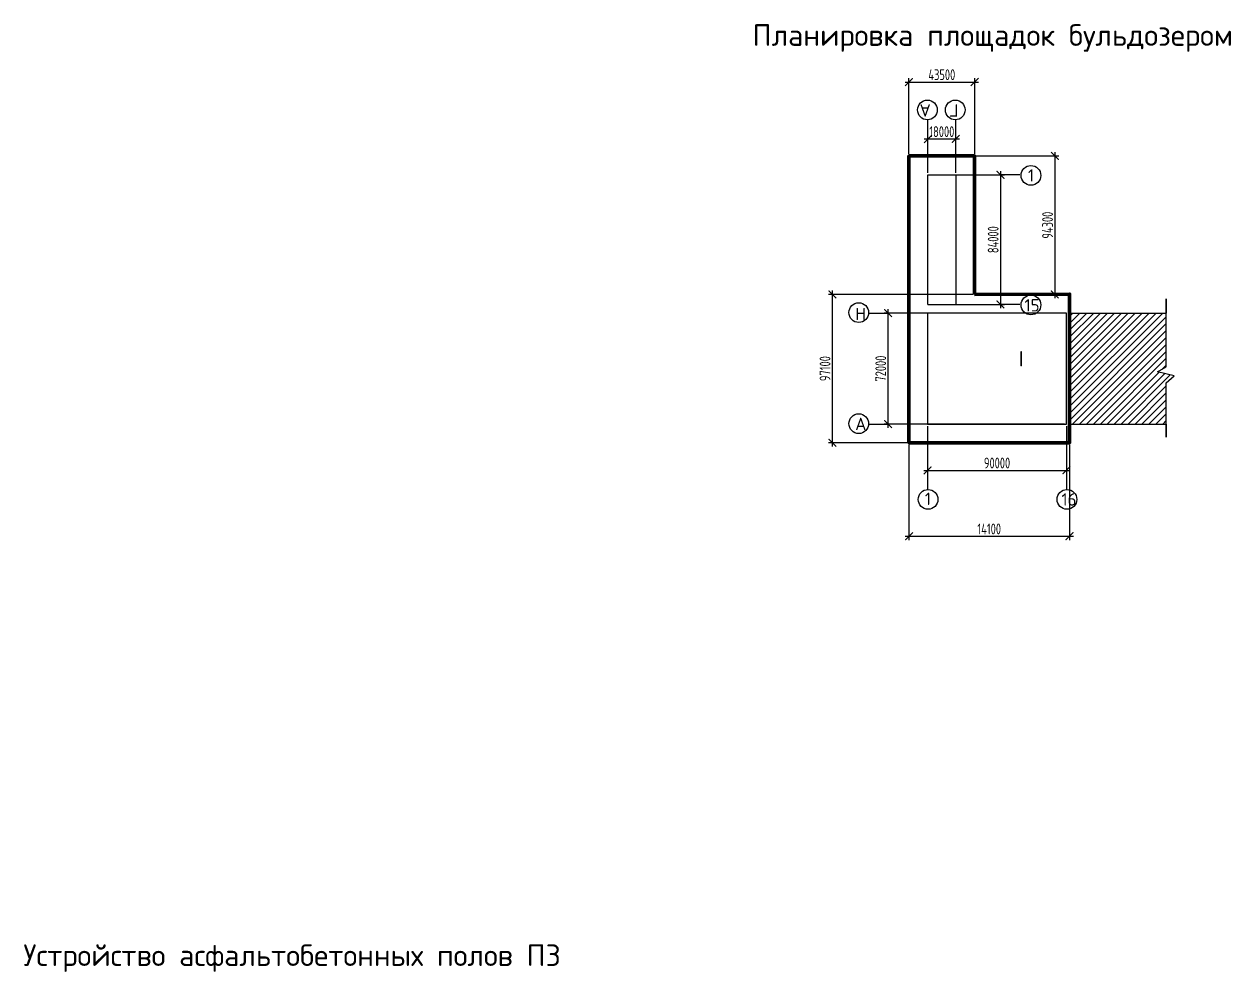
# Paper-space layout 'кал.план' of a CAD drawing. Header units: millimetres. Extents: x 0 to 2359, y 0 to 678.
# Drawn here: x 1417.1 to 1808.2, y 370.7 to 677.9 of the extents above; entities that cross this region are included whole.
import ezdxf

# ---------------------------------------------------------------- set-up
doc = ezdxf.new("R2010")
doc.units = ezdxf.units.MM
doc.header["$LTSCALE"] = 0.5
doc.layers.add('размеры', color=7, linetype='Continuous')
doc.layers.add('тонкие', color=7, linetype='Continuous')
doc.layers.add('ТОЛСТЫЕ', color=1, linetype='Continuous', lineweight=50)
doc.layers.add('ТОНКИЕе', color=7, linetype='Continuous', lineweight=25)
doc.styles.add('Наклонный', font='isocpeur.ttf', dxfattribs={"width": 0.7, "height": 3.5})
doc.styles.add('Наклонный 5', font='isocpeur.ttf', dxfattribs={"height": 7})
doc.dimstyles.new('СТРОИТЕЛЬНЫЙ', dxfattribs={"dimtxt": 3.5, "dimasz": 2.5, "dimexe": 1.25, "dimexo": 0.625, "dimtad": 1, "dimdec": 0, "dimlfac": 500, "dimdsep": 46, "dimtxsty": 'Наклонный', "dimblk1": 'ARCHTICK', "dimblk2": 'ARCHTICK', "dimsah": 1, "dimcen": 0, "dimdle": 1.25, "dimadec": 0, "dimazin": 0, "dimtfac": 0.75, "dimtdec": 0, "dimtmove": 0, "dimatfit": 3, "dimldrblk": 'ARCHTICK', "dimfxl": 1, "dimtolj": 1, "dimtzin": 0, "dimarcsym": 0})

# ---------------------------------------------------------------- blocks, each defined once
blk = doc.blocks.new('_ArchTick')
at = {"color": 0, "linetype": 'ByBlock', "const_width": 0.15}
blk.add_lwpolyline([(-0.5, -0.5), (0.5, 0.5)], dxfattribs=at)
blk = doc.blocks.new('*D819')
at = {"layer": 'Defpoints', "color": 0, "transparency": 16777216}
for p in [(1709.94, 548.26), (1754.94, 548.26), (1754.94, 533.28)]:
    blk.add_point(p, dxfattribs=at)
at = {"layer": 'размеры', "color": 0, "lineweight": -2, "transparency": 16777216}
for p, q in [((1709.94, 547.63), (1709.94, 532.03)), ((1754.94, 547.63), (1754.94, 532.03)), ((1708.69, 533.28), (1756.19, 533.28))]:
    blk.add_line(p, q, dxfattribs=at)
at = {"layer": 'размеры', "color": 0, "lineweight": -2, "transparency": 16777216, "xscale": 2.5, "yscale": 2.5, "zscale": 2.5, "rotation": 180}
blk.add_blockref('_ArchTick', (1709.94, 533.28), dxfattribs=at)
at = {"layer": 'размеры', "color": 0, "lineweight": -2, "transparency": 16777216, "xscale": 2.5, "yscale": 2.5, "zscale": 2.5}
blk.add_blockref('_ArchTick', (1754.94, 533.28), dxfattribs=at)
at = {"layer": 'размеры', "color": 0, "transparency": 16777216, "insert": (1732.44, 535.66), "char_height": 3.5, "attachment_point": 5, "style": 'Наклонный'}
blk.add_mtext('\\A1;90000', dxfattribs=at)
blk = doc.blocks.new('*D820')
at = {"layer": 'Defpoints', "color": 0, "transparency": 16777216}
for p in [(1697.12, 584.26), (1754.94, 584.26), (1754.94, 548.26)]:
    blk.add_point(p, dxfattribs=at)
at = {"layer": 'размеры', "color": 0, "lineweight": -2, "transparency": 16777216}
for p, q in [((1754.31, 584.26), (1695.87, 584.26)), ((1697.12, 547.01), (1697.12, 585.51)), ((1754.31, 548.26), (1695.87, 548.26))]:
    blk.add_line(p, q, dxfattribs=at)
at = {"layer": 'размеры', "color": 0, "lineweight": -2, "transparency": 16777216, "xscale": 2.5, "yscale": 2.5, "zscale": 2.5}
for p, rotation in [((1697.12, 584.26), 90), ((1697.12, 548.26), 270)]:
    blk.add_blockref('_ArchTick', p, dxfattribs=dict(at, rotation=rotation))
at = {"layer": 'размеры', "color": 0, "transparency": 16777216, "insert": (1694.75, 566.26), "char_height": 3.5, "attachment_point": 5, "rotation": 90, "style": 'Наклонный'}
blk.add_mtext('\\A1;72000', dxfattribs=at)
blk = doc.blocks.new('*D792')
at = {"layer": 'Defpoints', "color": 0, "transparency": 16777216}
for p in [(1703.89, 542.21), (1755.94, 542.21), (1755.94, 511.92)]:
    blk.add_point(p, dxfattribs=at)
at = {"layer": 'размеры', "color": 0, "lineweight": -2, "transparency": 16777216}
for p, q in [((1703.89, 541.58), (1703.89, 510.67)), ((1755.94, 541.58), (1755.94, 510.67)), ((1702.64, 511.92), (1757.19, 511.92))]:
    blk.add_line(p, q, dxfattribs=at)
at = {"layer": 'размеры', "color": 0, "lineweight": -2, "transparency": 16777216, "xscale": 2.5, "yscale": 2.5, "zscale": 2.5, "rotation": 180}
blk.add_blockref('_ArchTick', (1703.89, 511.92), dxfattribs=at)
at = {"layer": 'размеры', "color": 0, "lineweight": -2, "transparency": 16777216, "xscale": 2.5, "yscale": 2.5, "zscale": 2.5}
blk.add_blockref('_ArchTick', (1755.94, 511.92), dxfattribs=at)
at = {"layer": 'размеры', "color": 0, "transparency": 16777216, "insert": (1729.91, 514.29), "char_height": 3.5, "attachment_point": 5, "style": 'Наклонный'}
blk.add_mtext('\\A1;14100', dxfattribs=at)
blk = doc.blocks.new('*D793')
at = {"layer": 'Defpoints', "color": 0, "transparency": 16777216}
for p in [(1679.06, 590.31), (1725.19, 590.31), (1703.89, 542.21)]:
    blk.add_point(p, dxfattribs=at)
at = {"layer": 'размеры', "color": 0, "lineweight": -2, "transparency": 16777216}
for p, q in [((1679.06, 540.96), (1679.06, 591.56)), ((1724.56, 590.31), (1677.81, 590.31)), ((1703.26, 542.21), (1677.81, 542.21))]:
    blk.add_line(p, q, dxfattribs=at)
at = {"layer": 'размеры', "color": 0, "lineweight": -2, "transparency": 16777216, "xscale": 2.5, "yscale": 2.5, "zscale": 2.5}
for p, rotation in [((1679.06, 590.31), 90), ((1679.06, 542.21), 270)]:
    blk.add_blockref('_ArchTick', p, dxfattribs=dict(at, rotation=rotation))
at = {"layer": 'размеры', "color": 0, "transparency": 16777216, "insert": (1676.69, 566.26), "char_height": 3.5, "attachment_point": 5, "rotation": 90, "style": 'Наклонный'}
blk.add_mtext('\\A1;97100', dxfattribs=at)
blk = doc.blocks.new('*D821')
at = {"layer": 'Defpoints', "color": 0, "transparency": 16777216}
for p in [(1710.04, 629.06), (1710.04, 587.06), (1733.56, 587.06)]:
    blk.add_point(p, dxfattribs=at)
at = {"layer": 'размеры', "color": 0, "lineweight": -2, "transparency": 16777216}
for p, q in [((1733.56, 630.31), (1733.56, 585.81)), ((1710.66, 629.06), (1734.81, 629.06)), ((1710.66, 587.06), (1734.81, 587.06))]:
    blk.add_line(p, q, dxfattribs=at)
at = {"layer": 'размеры', "color": 0, "lineweight": -2, "transparency": 16777216, "xscale": 2.5, "yscale": 2.5, "zscale": 2.5}
for p, rotation in [((1733.56, 629.06), 90), ((1733.56, 587.06), 270)]:
    blk.add_blockref('_ArchTick', p, dxfattribs=dict(at, rotation=rotation))
at = {"layer": 'размеры', "color": 0, "transparency": 16777216, "insert": (1731.19, 608.06), "char_height": 3.5, "attachment_point": 5, "rotation": 90, "style": 'Наклонный'}
blk.add_mtext('\\A1;84000', dxfattribs=at)
blk = doc.blocks.new('*D822')
at = {"layer": 'Defpoints', "color": 0, "transparency": 16777216}
for p in [(1719.04, 640.7), (1710.04, 629.06), (1719.04, 629.06)]:
    blk.add_point(p, dxfattribs=at)
at = {"layer": 'размеры', "color": 0, "lineweight": -2, "transparency": 16777216}
for p, q in [((1710.04, 629.68), (1710.04, 641.95)), ((1719.04, 629.68), (1719.04, 641.95)), ((1708.79, 640.7), (1720.29, 640.7))]:
    blk.add_line(p, q, dxfattribs=at)
at = {"layer": 'размеры', "color": 0, "lineweight": -2, "transparency": 16777216, "xscale": 2.5, "yscale": 2.5, "zscale": 2.5, "rotation": 180}
blk.add_blockref('_ArchTick', (1710.04, 640.7), dxfattribs=at)
at = {"layer": 'размеры', "color": 0, "lineweight": -2, "transparency": 16777216, "xscale": 2.5, "yscale": 2.5, "zscale": 2.5}
blk.add_blockref('_ArchTick', (1719.04, 640.7), dxfattribs=at)
at = {"layer": 'размеры', "color": 0, "transparency": 16777216, "insert": (1714.54, 643.07), "char_height": 3.5, "attachment_point": 5, "style": 'Наклонный'}
blk.add_mtext('\\A1;18000', dxfattribs=at)
blk = doc.blocks.new('*D823')
at = {"layer": 'Defpoints', "color": 0, "transparency": 16777216}
for p in [(1703.89, 635.21), (1725.19, 590.31), (1751.18, 590.31)]:
    blk.add_point(p, dxfattribs=at)
at = {"layer": 'размеры', "color": 0, "lineweight": -2, "transparency": 16777216}
for p, q in [((1704.51, 635.21), (1752.43, 635.21)), ((1751.18, 636.46), (1751.18, 589.06)), ((1725.81, 590.31), (1752.43, 590.31))]:
    blk.add_line(p, q, dxfattribs=at)
at = {"layer": 'размеры', "color": 0, "lineweight": -2, "transparency": 16777216, "xscale": 2.5, "yscale": 2.5, "zscale": 2.5}
for p, rotation in [((1751.18, 635.21), 90), ((1751.18, 590.31), 270)]:
    blk.add_blockref('_ArchTick', p, dxfattribs=dict(at, rotation=rotation))
at = {"layer": 'размеры', "color": 0, "transparency": 16777216, "insert": (1748.81, 612.76), "char_height": 3.5, "attachment_point": 5, "rotation": 90, "style": 'Наклонный'}
blk.add_mtext('\\A1;94300', dxfattribs=at)
blk = doc.blocks.new('*D824')
at = {"layer": 'Defpoints', "color": 0, "transparency": 16777216}
for p in [(1725.19, 659.15), (1703.89, 635.21), (1725.19, 635.21)]:
    blk.add_point(p, dxfattribs=at)
at = {"layer": 'размеры', "color": 0, "lineweight": -2, "transparency": 16777216}
for p, q in [((1702.64, 659.15), (1726.44, 659.15)), ((1703.89, 635.83), (1703.89, 660.4)), ((1725.19, 635.83), (1725.19, 660.4))]:
    blk.add_line(p, q, dxfattribs=at)
at = {"layer": 'размеры', "color": 0, "lineweight": -2, "transparency": 16777216, "xscale": 2.5, "yscale": 2.5, "zscale": 2.5, "rotation": 180}
blk.add_blockref('_ArchTick', (1703.89, 659.15), dxfattribs=at)
at = {"layer": 'размеры', "color": 0, "lineweight": -2, "transparency": 16777216, "xscale": 2.5, "yscale": 2.5, "zscale": 2.5}
blk.add_blockref('_ArchTick', (1725.19, 659.15), dxfattribs=at)
at = {"layer": 'размеры', "color": 0, "transparency": 16777216, "insert": (1714.54, 661.53), "char_height": 3.5, "attachment_point": 5, "style": 'Наклонный'}
blk.add_mtext('\\A1;43500', dxfattribs=at)

psp = doc.layouts.new('кал.план')

# ---------------------------------------------------------------- hatches: boundary and pattern name
at = {"layer": 'тонкие', "transparency": 33554687}
h = psp.add_hatch(dxfattribs=at)
h.set_pattern_fill('ANSI31', scale=0.5)
h.set_pattern_definition([(45, (1366.6458, -5.938), (-1.122532, 1.122532), [])])
h.paths.add_polyline_path([(1787.2787, 584.2569), (1787.0409, 584.2569), (1755.9359, 584.2569), (1755.9359, 548.2569), (1787.2787, 548.2569), (1787.2787, 561.6153), (1789.8356, 563.869), (1784.4295, 565.2653), (1787.2787, 566.8146)])

# ---------------------------------------------------------------- linework, layer by layer
at = {"layer": 'ТОЛСТЫЕ', "color": 0, "lineweight": 90}
for points in [[(1725.1859, 590.3069), (1725.1859, 590.3069), (1725.1859, 590.3069), (1725.1859, 590.3069), (1725.1859, 630.2098), (1725.1859, 635.2098), (1708.8859, 635.2098), (1703.8859, 635.2098), (1703.8859, 580.9098), (1703.8859, 580.9098)], [(1703.8859, 547.2069), (1703.8859, 542.2069), (1754.9359, 542.2069), (1755.9359, 542.2069), (1755.9359, 590.3959), (1725.1859, 590.3069)], [(1703.8859, 547.2069), (1703.8859, 547.2069), (1703.8859, 585.3069), (1703.8859, 590.3069)]]:
    psp.add_lwpolyline(points, dxfattribs=at)
at = {"layer": 'ТОНКИЕе', "color": 0}
for points in [[(1710.0359, 640.698), (1710.0359, 646.9228)], [(1719.0359, 640.698), (1719.0359, 646.9228)], [(1710.0359, 587.0598), (1710.0359, 629.0598), (1719.0359, 629.0598), (1719.0359, 587.0598)], [(1739.7892, 629.0598), (1733.5644, 629.0598)], [(1710.0359, 587.0598), (1719.0359, 587.0598)], [(1739.7892, 587.0598), (1733.5644, 587.0598)], [(1755.9359, 548.2569), (1787.2787, 548.2569), (1787.2787, 544.0361), (1787.2787, 561.6153), (1789.8356, 563.869), (1784.4295, 565.2653), (1787.2787, 566.8146), (1787.2787, 588.8969), (1787.2787, 584.2569), (1787.0409, 584.2569)], [(1690.8974, 584.2569), (1697.1222, 584.2569)], [(1709.9359, 548.2569), (1754.9359, 548.2569), (1754.9359, 584.2569), (1709.9359, 584.2569), (1709.9359, 548.2569)], [(1755.9359, 584.2569), (1787.0409, 584.2569)], [(1690.8974, 548.2569), (1697.1222, 548.2569)], [(1709.9359, 533.2838), (1709.9359, 527.0591)], [(1754.9359, 533.2838), (1754.9359, 527.0591)]]:
    psp.add_lwpolyline(points, dxfattribs=at)
for centre in [(1709.8801, 650.119), (1718.8801, 650.119), (1743.4312, 628.904), (1687.6184, 584.4127), (1743.4312, 586.904), (1687.6184, 548.4127), (1710.0916, 523.8629), (1755.0916, 523.8629)]:
    psp.add_circle(centre, 3.2, dxfattribs=at)

# ---------------------------------------------------------------- texts
at = {"layer": 'ТОНКИЕе', "color": 0, "attachment_point": 1, "style": 'Наклонный 5'}
for s, width, insert, char_height in [('{\\Q0;Планировка площадок бульдозером}', 660.87029, (1653.1798, 677.8792), 7), ('{\\Q0;1}', 1.852732, (1742.4695, 630.8755), 4), ('{\\Q0;15}', 4, (1741.336, 588.7781), 4), ('{\\Q0;Н}', 1.852732, (1686.4569, 585.9709), 4), ('{\\Q0;I}', 12.735677, (1739.4528, 571.9465), 5), ('{\\Q0;А}', 1.852732, (1686.4541, 550.3356), 4), ('{\\Q0;1}', 1.852732, (1709.0222, 526.049), 4), ('{\\Q0;16}', 1.852732, (1753.2996, 525.839), 4), ('{\\Q0;Устройство асфальтобетонных полов ПЗ}', 660.87029, (1416.8346, 379.6069), 7)]:
    psp.add_mtext_dynamic_manual_height_columns(s, width=width, gutter_width=35, heights=[0], dxfattribs=dict(at, insert=insert, char_height=char_height))
at = {"layer": 'ТОНКИЕе', "color": 0, "char_height": 4, "attachment_point": 1, "rotation": 180, "style": 'Наклонный 5'}
for s, insert in [('{\\Q0;А}', (1710.9495, 647.9329)), ('{\\Q0;Г}', (1719.9495, 647.9329))]:
    psp.add_mtext_dynamic_manual_height_columns(s, width=1.852732, gutter_width=35, heights=[0], dxfattribs=dict(at, insert=insert))

# ---------------------------------------------------------------- dimensions: what is measured, and where the dimension line sits
at = {"layer": 'размеры', "color": 0}
for base, p1, p2, text, picture, middle in [((1725.1859, 659.1521), (1703.8859, 635.2098), (1725.1859, 635.2098), '43500', '*D824', (1714.5359, 661.5271)), ((1719.0359, 640.698), (1710.0359, 629.0598), (1719.0359, 629.0598), '18000', '*D822', (1714.5359, 643.073)), ((1754.9359, 533.2838), (1709.9359, 548.2569), (1754.9359, 548.2569), '90000', '*D819', (1732.4359, 535.6588)), ((1755.9359, 511.9177), (1703.8859, 542.2069), (1755.9359, 542.2069), '14100', '*D792', (1729.9109, 514.2927))]:
    dim = psp.add_linear_dim(base=base, p1=p1, p2=p2, text=text, dimstyle='СТРОИТЕЛЬНЫЙ', dxfattribs=at)
    dim.commit()
    dim.dimension.update_dxf_attribs({"geometry": picture, "text_midpoint": middle})
for base, p1, p2, text, picture, middle in [((1751.1804, 590.3069), (1703.8859, 635.2098), (1725.1859, 590.3069), '94300', '*D823', (1751.1804, 612.7584)), ((1733.5644, 587.0598), (1710.0359, 629.0598), (1710.0359, 587.0598), '84000', '*D821', (1733.5644, 608.0598)), ((1679.0608, 590.3069), (1703.8859, 542.2069), (1725.1859, 590.3069), '97100', '*D793', (1679.0608, 566.2569)), ((1697.1222, 584.2569), (1754.9359, 548.2569), (1754.9359, 584.2569), '72000', '*D820', (1697.1222, 566.2569))]:
    dim = psp.add_linear_dim(base=base, p1=p1, p2=p2, angle=90, text=text, dimstyle='СТРОИТЕЛЬНЫЙ', dxfattribs=at)
    dim.commit()
    dim.dimension.update_dxf_attribs({"geometry": picture, "text_midpoint": middle, "dimtype": 160})

doc.saveas('drawing.dxf')
